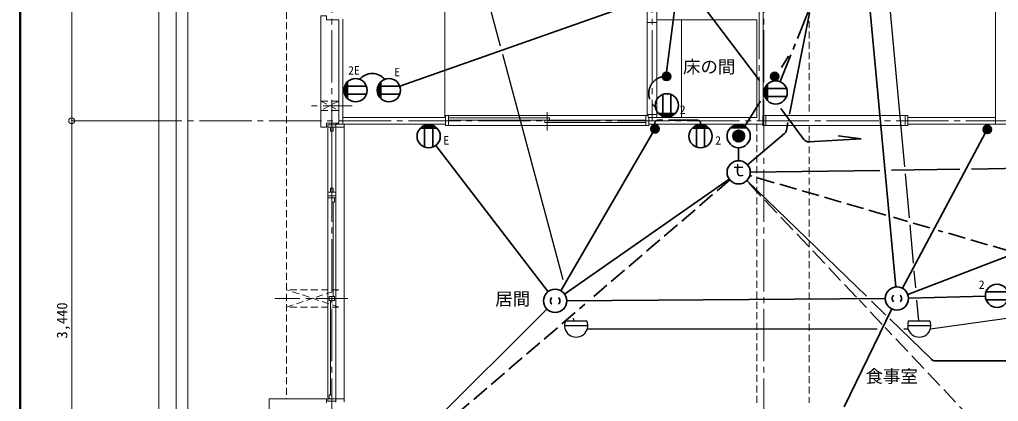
# Model space of a CAD drawing. Units: millimetres at full size, sheet at 1:50; details may follow other scales. Extents: x -9674 to 9699, y -6794 to 6791.
# Drawn here: x -9674 to -1245, y -1984 to 1307 of the extents above; entities that cross this region are included whole.
import ezdxf
from ezdxf.enums import TextEntityAlignment as Align

# ---------------------------------------------------------------- set-up
doc = ezdxf.new("R2010")
doc.units = ezdxf.units.MM
doc.header["$LTSCALE"] = 50
doc.header["$PDMODE"] = 32
doc.header["$PDSIZE"] = 50
for name, pattern in [('CHAIN1', [8, 5, -1, 1, -1]), ('CHAIN2', [12, 9, -1, 1, -1]), ('DASHED1', [1.8, 1.2, -0.6]), ('DASHED3', [4, 3, -1])]:
    doc.linetypes.add(name, pattern=pattern)
for name, color, linetype, lineweight in [('0-0_図面枠', 7, 'Continuous', 9), ('1-0_芯', 134, 'CHAIN2', 9), ('1-1_躯体', 134, 'Continuous', 9), ('1-2_間仕切', 134, 'Continuous', 9), ('1-3_建具', 134, 'Continuous', 9), ('1-4_仕上げ', 134, 'Continuous', 9), ('1-6_ﾊﾞﾙｺﾆｰ・階段', 134, 'Continuous', 9), ('1-7_その他', 134, 'DASHED1', 9), ('1-8_ハッチ', 134, 'Continuous', 9), ('1-B_寸法', 134, 'Continuous', 9), ('1-C_梁', 134, 'DASHED1', 9), ('2-0_芯', 2, 'Continuous', 35), ('2-E', 2, 'Continuous', 35), ('3-3', 1, 'Continuous', 25), ('3-E', 3, 'Continuous', 35)]:
    doc.layers.add(name, color=color, linetype=linetype, lineweight=lineweight)
doc.layers.add('1-A_文字', color=134, linetype='Continuous')
doc.styles.add('ＭＳ ゴシック', font='')
doc.styles.get('ＭＳ ゴシック').set_extended_font_data('MS Gothic')

msp = doc.modelspace()

# ---------------------------------------------------------------- linework, layer by layer
at = {"layer": '0-0_図面枠'}
for p, q in [((-9673.92, 6791.43), (-9673.92, -6793.93)), ((-9672.16, 6789.66), (-9672.16, -6792.16)), ((-9670.4, 6787.9), (-9670.4, -6790.4)), ((-9668.64, -6788.64), (-9668.64, 6786.14)), ((-9666.87, 6784.38), (-9666.87, -6786.88)), ((-9665.11, 6782.61), (-9665.11, -6785.11)), ((-9663.35, 6780.85), (-9663.35, -6783.35))]:
    msp.add_line(p, q, dxfattribs=at)
at = {"layer": '1-0_芯'}
for p, q in [((-6985.35, 5414.44), (-6985.35, -4005.56)), ((-4225.35, 5414.44), (-4225.35, 434.44)), ((-3265.35, 5414.44), (-3265.35, -4005.56)), ((-3304.35, 4414.44), (-3304.35, 434.44)), ((-8725.35, 434.44), (-1125.35, 434.44))]:
    msp.add_line(p, q, dxfattribs=at)
at = {"layer": '1-1_躯体'}
for p, q in [((-7030.35, 1304.44), (-7030.35, 1339.44)), ((-6925.35, 1304.44), (-7030.35, 1304.44)), ((-6925.35, 1304.44), (-6925.35, 414.44)), ((-7030.35, 379.44), (-7080.35, 379.44)), ((-7030.35, 414.44), (-7030.35, 379.44)), ((-6925.35, 414.44), (-7030.35, 414.44)), ((-7030.35, -1995.56), (-7030.35, -1960.56))]:
    msp.add_line(p, q, dxfattribs=at)
for points in [[(-7030.35, 1339.44), (-7080.35, 1339.44), (-7080.35, 379.44)], [(-7030.35, -1960.56), (-7525.35, -1960.56), (-7525.35, -3115.56)]]:
    msp.add_lwpolyline(points, dxfattribs=at)
at = {"layer": '1-2_間仕切'}
for p, q in [((-4185.35, 1304.44), (-3325.35, 1304.44)), ((-3325.35, 1304.44), (-3325.35, 464.44)), ((-6890.35, 464.44), (-6005.35, 464.44)), ((-4260.35, 464.44), (-3325.35, 464.44)), ((-2024.35, 464.44), (-1270.35, 464.44)), ((-6890.35, 404.44), (-6005.35, 404.44)), ((-4255.35, 404.44), (-3274.35, 404.44)), ((-1270.35, 404.44), (-2024.35, 404.44))]:
    msp.add_line(p, q, dxfattribs=at)
at = {"layer": '1-3_建具'}
for p, q in [((-3270.35, 3454.44), (-3270.35, 479.44)), ((-4185.35, 1386.94), (-4185.35, 1281.94)), ((-4185.35, 1281.94), (-4185.35, 489.44)), ((-5130.35, 350.27), (-5130.35, 510.27)), ((-6005.35, 479.44), (-6005.35, 394.44)), ((-5980.35, 479.44), (-4280.35, 479.44)), ((-5110.35, 460.27), (-5980.35, 460.27)), ((-5980.35, 440.27), (-5110.35, 440.27)), ((-5150.35, 420.27), (-5150.35, 440.27)), ((-5150.35, 440.27), (-4280.35, 440.27)), ((-5110.35, 440.27), (-5110.35, 460.27)), ((-4280.35, 479.44), (-4260.35, 479.44)), ((-4280.35, 479.44), (-4280.35, 394.44)), ((-4270.35, 489.44), (-4270.35, 479.44)), ((-4260.35, 479.44), (-4260.35, 464.44)), ((-4255.35, 464.44), (-4255.35, 394.44)), ((-4185.35, 489.44), (-4185.35, 464.44)), ((-3274.35, 479.44), (-3249.35, 479.44)), ((-3249.35, 479.44), (-3249.35, 394.44)), ((-2049.35, 479.44), (-3249.35, 479.44)), ((-2049.35, 479.44), (-2049.35, 394.44)), ((-2049.35, 479.44), (-2024.35, 479.44)), ((-2024.35, 479.44), (-2024.35, 394.44)), ((-7020.35, 399.44), (-7020.35, 364.44)), ((-7020.35, 399.44), (-6950.35, 399.44)), ((-6950.35, 379.44), (-7020.35, 379.44)), ((-7020.35, 364.44), (-7020.35, -165.56)), ((-6997.35, 344.44), (-6997.35, 379.44)), ((-6997.35, 344.44), (-6973.35, 344.44)), ((-6985.35, 344.44), (-6985.35, -145.56)), ((-6973.35, 344.44), (-6973.35, 379.44)), ((-6950.35, 404.44), (-6950.35, 379.44)), ((-6878.35, 404.44), (-6950.35, 404.44)), ((-6950.35, 364.44), (-6950.35, 399.44)), ((-6878.35, 379.44), (-6950.35, 379.44)), ((-6950.35, 364.44), (-6950.35, -165.56)), ((-6878.35, 404.44), (-6878.35, 379.44)), ((-6878.35, -1975.56), (-6878.35, 394.44)), ((-6005.35, 394.44), (-5980.35, 394.44)), ((-4280.35, 394.44), (-5980.35, 394.44)), ((-4280.35, 420.27), (-5150.35, 420.27)), ((-4280.35, 394.44), (-4255.35, 394.44)), ((-3249.35, 394.44), (-2049.35, 394.44)), ((-2024.35, 394.44), (-2049.35, 394.44)), ((-7020.35, -165.56), (-7020.35, -245.56)), ((-6973.35, -145.56), (-6997.35, -145.56)), ((-6997.35, -145.56), (-6997.35, -180.56)), ((-6973.35, -145.56), (-6973.35, -180.56)), ((-6950.35, -245.56), (-6950.35, -165.56)), ((-6950.35, -180.56), (-7020.35, -180.56)), ((-7020.35, -210.56), (-6950.35, -210.56)), ((-6950.35, -230.56), (-7020.35, -230.56)), ((-7020.35, -245.56), (-7020.35, -1945.56)), ((-6985.35, -265.56), (-6985.35, -230.56)), ((-6961.35, -265.56), (-6961.35, -230.56)), ((-6950.35, -245.56), (-6950.35, -1945.56)), ((-6961.35, -265.56), (-6985.35, -265.56)), ((-6973.35, -265.56), (-6973.35, -1078.06)), ((-7123.83, -1095.56), (-6846.87, -1095.56)), ((-7009.35, -1113.06), (-7009.35, -1078.06)), ((-6985.35, -1113.06), (-6985.35, -1078.06)), ((-6961.35, -1113.06), (-7009.35, -1113.06)), ((-6997.35, -1113.06), (-6997.35, -1925.56)), ((-7009.35, -1925.56), (-6985.35, -1925.56)), ((-7009.35, -1925.56), (-7009.35, -1960.56)), ((-6985.35, -1925.56), (-6985.35, -1960.56)), ((-7020.35, -1980.56), (-7020.35, -1945.56)), ((-6950.35, -1960.56), (-7020.35, -1960.56)), ((-7020.35, -1980.56), (-6950.35, -1980.56)), ((-6950.35, -1945.56), (-6950.35, -1980.56)), ((-6950.35, -1990.56), (-6950.35, -1960.56))]:
    msp.add_line(p, q, dxfattribs=at)
for points in [[(-4270.35, 1386.94), (-4270.35, 1281.94), (-4185.35, 1281.94)], [(-4270.35, 1281.94), (-4270.35, 489.44), (-4185.35, 489.44)], [(-6005.35, 479.44), (-5980.35, 479.44), (-5980.35, 394.44)], [(-3274.35, 479.44), (-3274.35, 394.44), (-3249.35, 394.44)], [(-6961.35, -1113.06), (-6961.35, -1078.06), (-7009.35, -1078.06)], [(-6878.35, -1990.56), (-6878.35, -1960.56), (-6950.35, -1960.56)]]:
    msp.add_lwpolyline(points, dxfattribs=at)
at = {"layer": '1-4_仕上げ'}
for p, q in [((-6012.85, 3999.44), (-6012.85, 464.44)), ((-3975.35, 1304.44), (-3975.35, 464.44))]:
    msp.add_line(p, q, dxfattribs=at)
at = {"layer": '1-6_ﾊﾞﾙｺﾆｰ・階段'}
msp.add_line((-8225.35, 3435.35), (-8225.35, -2615.56), dxfattribs=at)
for points in [[(-8475.35, 3364.44), (-8475.35, -3115.56), (-7525.35, -3115.56)], [(-8325.35, 3364.44), (-8325.35, -2965.56), (-7525.35, -2965.56)]]:
    msp.add_lwpolyline(points, dxfattribs=at)
at = {"layer": '1-7_その他'}
for p, q in [((-7080.35, 604.44), (-6925.35, 604.44)), ((-7080.35, 604.44), (-6925.35, 524.44)), ((-6925.35, 604.44), (-7080.35, 524.44)), ((-7080.35, 524.44), (-6925.35, 524.44)), ((-6925.35, -1020.56), (-7375.35, -1020.56)), ((-7375.35, -1170.56), (-6925.35, -1020.56)), ((-6925.35, -1170.56), (-7375.35, -1020.56)), ((-6925.35, -1170.56), (-7375.35, -1170.56))]:
    msp.add_line(p, q, dxfattribs=at)
at = {"layer": '1-7_その他', "linetype": 'CHAIN1'}
for p, q in [((-6810.35, 564.44), (-7180.35, 564.44)), ((-6860.35, -1095.56), (-7475.35, -1095.56))]:
    msp.add_line(p, q, dxfattribs=at)
at = {"layer": '1-8_ハッチ'}
for p, q in [((-1270.35, 404.44), (-1270.35, 4304.44)), ((-6890.35, 1309.44), (-6890.35, 404.44)), ((1814.65, 404.44), (-1270.35, 404.44))]:
    msp.add_line(p, q, dxfattribs=at)
at = {"layer": '1-B_寸法'}
for p, q in [((-9225.35, 4414.44), (-9225.35, 434.44)), ((-9225.35, 434.44), (-9225.35, -3005.56)), ((-9225.35, 434.44), (-8725.35, 434.44))]:
    msp.add_line(p, q, dxfattribs=at)
msp.add_point((-9225.35, 434.44), dxfattribs=at)
at = {"layer": '1-C_梁'}
for p, q in [((-2875.35, 3454.44), (-2875.35, 479.44)), ((-7375.35, 3354.44), (-7375.35, -1960.56)), ((-3325.35, -1995.56), (-3325.35, 404.44)), ((-2875.35, 394.44), (-2875.35, -1995.56))]:
    msp.add_line(p, q, dxfattribs=at)
at = {"layer": '2-0_芯', "linetype": 'CHAIN1'}
for p, q in [((-3125.74, 771.91), (-2486.13, 2357.74)), ((-3834.67, 438.87), (-4178.5, 438.87)), ((-4203.5, 413.87), (-4203.5, 401.53)), ((-3809.67, 413.87), (-3809.67, 401.78))]:
    msp.add_line(p, q, dxfattribs=at)
at = {"layer": '2-0_芯'}
for p, q in [((-2439.48, 2350.91), (-2128.67, -996.93)), ((-6399.37, 731.71), (-4119.9, 1537.19)), ((-3919.9, 1600.69), (-3301.99, 780.92)), ((-4102.45, 852.96), (-4019.9, 1500.69)), ((-3043.17, 492.24), (-2871.41, 1362.63)), ((-4121.65, 786.5), (-4121.65, 847.41)), ((-4112.05, 782.25), (-4112.05, 851.66)), ((-4102.45, 780.95), (-4102.45, 852.96)), ((-4092.84, 782.25), (-4092.84, 851.66)), ((-4083.24, 786.5), (-4083.24, 847.41)), ((-3193.23, 845.05), (-3150.02, 845.05)), ((-6860.13, 759.69), (-6860.13, 637.07)), ((-6854.13, 766.72), (-6854.13, 630.04)), ((-6851.12, 769.8), (-6851.12, 626.97)), ((-6572.69, 759.69), (-6572.69, 637.07)), ((-6566.69, 766.72), (-6566.69, 630.04)), ((-6563.69, 769.8), (-6563.69, 626.97)), ((-4131.25, 795.35), (-4131.25, 838.56)), ((-4073.64, 795.35), (-4073.64, 838.56)), ((-3207.63, 816.25), (-3135.62, 816.25)), ((-3206.33, 825.85), (-3136.92, 825.85)), ((-3206.33, 806.65), (-3136.92, 806.65)), ((-3202.09, 835.45), (-3141.17, 835.45)), ((-3202.09, 797.05), (-3141.17, 797.05)), ((-3193.23, 787.44), (-3150.02, 787.44)), ((-6878.13, 722.7), (-6878.13, 674.06)), ((-6874.81, 733.38), (-6687.41, 733.38)), ((-6872.13, 739.85), (-6872.13, 656.92)), ((-6866.13, 751.06), (-6866.13, 645.7)), ((-6590.69, 722.7), (-6590.69, 674.06)), ((-6587.37, 733.38), (-6399.98, 733.38)), ((-6584.69, 739.85), (-6584.69, 656.92)), ((-6578.69, 751.06), (-6578.69, 645.7)), ((-3260.17, 703.48), (-3260.17, 654.83)), ((-3069.46, 714.16), (-3256.85, 714.16)), ((-3254.17, 720.62), (-3254.17, 637.69)), ((-3248.17, 731.83), (-3248.17, 626.48)), ((-3242.17, 740.46), (-3242.17, 617.85)), ((-3236.17, 747.5), (-3236.17, 610.81)), ((-3233.17, 750.57), (-3233.17, 607.74)), ((-6874.81, 663.38), (-6687.41, 663.38)), ((-6587.37, 663.38), (-6399.98, 663.38)), ((-4135.33, 474.17), (-4135.33, 661.57)), ((-4065.33, 474.17), (-4065.33, 661.57)), ((-3069.46, 644.16), (-3256.85, 644.16)), ((-2919.6, 273.63), (-3120.17, 539.71)), ((-4028.92, 497.86), (-4171.75, 497.86)), ((-4031.99, 494.85), (-4168.67, 494.85)), ((-4039.02, 488.85), (-4161.64, 488.85)), ((-4047.65, 482.85), (-4153.01, 482.85)), ((-4058.87, 476.85), (-4141.8, 476.85)), ((-4076.01, 470.85), (-4124.65, 470.85)), ((-6079.81, 371.77), (-6222.63, 371.77)), ((-6082.88, 374.77), (-6219.56, 374.77)), ((-6089.91, 380.77), (-6212.53, 380.77)), ((-6098.54, 386.77), (-6203.9, 386.77)), ((-6109.76, 392.77), (-6192.68, 392.77)), ((-6186.22, 395.45), (-6186.22, 208.06)), ((-6126.9, 398.77), (-6175.54, 398.77)), ((-6116.22, 395.45), (-6116.22, 208.06)), ((-4232.3, 343.92), (-4232.3, 387.12)), ((-4222.7, 335.06), (-4222.7, 395.98)), ((-4213.1, 330.82), (-4213.1, 400.22)), ((-4203.5, 329.51), (-4203.5, 401.53)), ((-4193.9, 330.82), (-4193.9, 400.22)), ((-4184.29, 335.06), (-4184.29, 395.98)), ((-4174.69, 343.92), (-4174.69, 387.12)), ((-3738.26, 371.77), (-3881.09, 371.77)), ((-3741.33, 374.77), (-3878.02, 374.77)), ((-3748.36, 380.77), (-3870.98, 380.77)), ((-3756.99, 386.77), (-3862.35, 386.77)), ((-3768.21, 392.77), (-3851.14, 392.77)), ((-3844.67, 395.45), (-3844.67, 208.06)), ((-3785.35, 398.77), (-3833.99, 398.77)), ((-3774.67, 395.45), (-3774.67, 208.06)), ((-3070.64, 353.08), (-3057.6, 419.15)), ((-1370.12, 339.03), (-1370.12, 382.24)), ((-1360.52, 330.17), (-1360.52, 391.09)), ((-1350.92, 325.93), (-1350.92, 395.34)), ((-1341.32, 324.63), (-1341.32, 396.64)), ((-1331.71, 325.93), (-1331.71, 395.34)), ((-1322.11, 330.17), (-1322.11, 391.09)), ((-1312.51, 339.03), (-1312.51, 382.24)), ((-5012, -1030.98), (-4221.54, 334.36)), ((-3087.38, 324.61), (-3405.66, 55.04)), ((-2876.76, 253.81), (-2425.69, 280.13)), ((-2624.74, 305.81), (-2425.69, 280.13)), ((-1358.23, 328.95), (-2072.32, -1008.29)), ((-6090.33, 222.41), (-5122.98, -1038.19)), ((-3563.85, -67), (-4980.23, -1060.11)), ((-2026.05, -1060.72), (-925.6, -639.02)), ((-2019.47, -1093.8), (-1357.28, -1075.9)), ((-1350.99, -1038.2), (-1163.6, -1038.2)), ((-2219.42, -1097.21), (-4962.11, -1116.8)), ((-1350.99, -1108.2), (-1163.6, -1108.2)), ((-6422.7, -2473.47), (-5132.93, -1188.1)), ((-2573.6, -2028.81), (-2163.22, -1186.39))]:
    msp.add_line(p, q, dxfattribs=at)
for centre, radius in [((-4102.45, 816.96), 36.01), ((-3171.63, 816.25), 36.01), ((-6781.11, 698.38), 100.02), ((-6493.67, 698.38), 100.02), ((-3163.16, 679.16), 100.02), ((-4100.33, 567.87), 100.02), ((-6151.22, 301.76), 100.02), ((-4203.5, 365.52), 36.01), ((-3809.67, 301.76), 100.02), ((-1341.32, 360.63), 36.01), ((-2119.43, -1096.5), 100), ((-1257.29, -1073.2), 100.02), ((-5062.1, -1117.52), 100)]:
    msp.add_circle(centre, radius, dxfattribs=at)
for centre, radius, start, end in [((-6637.39, 698.38), 143.72, 40.72684, 139.27316), ((-3119.69, 362.76), 50, 310.26241, 348.83658), ((-2879.67, 303.72), 50, 217.00792, 273.33973), ((-5062.02, -1117.52), 40.08, 134.60828, 225.39175), ((-5062.18, -1117.52), 40.08, 314.60828, 45.39175), ((-2119.35, -1096.5), 40.08, 134.60828, 225.39175), ((-2119.51, -1096.5), 40.08, 314.60828, 45.39175)]:
    msp.add_arc(centre, radius, start, end, dxfattribs=at)
at = {"layer": '2-0_芯', "linetype": 'CHAIN1'}
for centre, radius, start, end in [((-4108.31, 669.24), 148.11, 101.70097, 232.18757), ((-4178.5, 413.87), 25, 90, 180), ((-3834.67, 413.87), 25, 0, 90)]:
    msp.add_arc(centre, radius, start, end, dxfattribs=at)
at = {"layer": '2-E', "color": 3}
for p, q in [((-3112.62, 894.7), (-3052.65, 990.75)), ((-3429.09, 387.74), (-3294.66, 603.07))]:
    msp.add_line(p, q, dxfattribs=at)
at = {"layer": '3-3'}
for p, q in [((-5820.62, 2144.81), (-5535.25, 1080.48)), ((-2229.83, 1948.81), (-2054.94, 39.4)), ((-5516.07, 1008.92), (-4995.78, -931.57)), ((-2049.41, -21), (-2014.46, -402.6)), ((-2009.03, -461.86), (-1978.86, -791.28)), ((-1972.65, -859.07), (-1959.24, -1005.39)), ((-1949.59, -1110.83), (-1933.24, -1289.34)), ((-1831.4, -1359.36), (-323.33, -1144.46)), ((-4981.1, -1329.35), (-4781.06, -1329.35)), ((-4972.76, -1289.34), (-4789.39, -1289.34)), ((-4905.89, -1266.82), (-4899.85, -1289.34)), ((-2026.84, -1329.35), (-1826.8, -1329.35)), ((-2018.51, -1289.34), (-1835.14, -1289.34)), ((-4785.66, -1359.36), (-2290.5, -1359.36)), ((-2060.76, -1359.36), (-2022.24, -1359.36))]:
    msp.add_line(p, q, dxfattribs=at)
for centre in [(-4881.08, -1329.34), (-1926.82, -1329.34)]:
    msp.add_arc(centre, 100.03, 156.4305, 23.56947, dxfattribs=at)
at = {"layer": '3-E'}
for p, q in [((-3553.39, 373.02), (-3410.56, 373.02)), ((-3546.96, 379.02), (-3416.98, 379.02)), ((-3539.21, 385.02), (-3424.73, 385.02)), ((-3529.47, 391.02), (-3434.47, 391.02)), ((-3516.97, 267.31), (-3516.97, 338.73)), ((-3516.09, 397.02), (-3447.85, 397.02)), ((-3511.97, 263.02), (-3511.97, 343.02)), ((-3506.97, 259.72), (-3506.97, 346.32)), ((-3501.97, 257.19), (-3501.97, 348.85)), ((-3496.97, 255.32), (-3496.97, 350.72)), ((-3491.97, 254.03), (-3491.97, 352.01)), ((-3486.97, 253.27), (-3486.97, 352.77)), ((-3481.97, 253.02), (-3481.97, 353.02)), ((-3476.97, 253.27), (-3476.97, 352.77)), ((-3471.97, 254.03), (-3471.97, 352.01)), ((-3466.97, 255.32), (-3466.97, 350.72)), ((-3461.97, 257.19), (-3461.97, 348.85)), ((-3456.97, 259.72), (-3456.97, 346.32)), ((-3451.97, 263.02), (-3451.97, 343.02)), ((-3446.97, 267.31), (-3446.97, 338.73)), ((-3526.97, 281.23), (-3526.97, 324.82)), ((-3521.97, 273.02), (-3521.97, 333.02)), ((-3441.97, 273.02), (-3441.97, 333.02)), ((-3436.97, 281.23), (-3436.97, 324.82)), ((-3481.97, 90.41), (-3481.97, 203.02)), ((-3381.98, -8.16), (-2267.63, 7.71)), ((-2164.8, 9.17), (-1576.17, 17.55)), ((-1476.67, 18.97), (674.26, 49.6)), ((-2382.17, -1077.17), (-3410.22, -79.24)), ((-2213.61, -1240.79), (-2338.61, -1119.46)), ((-1822.36, -1620.59), (-2181.31, -1272.15)), ((-1787.53, -1634.71), (-588.35, -1634.71))]:
    msp.add_line(p, q, dxfattribs=at)
at = {"layer": '3-E', "linetype": 'DASHED3'}
for p, q in [((-4730.35, -1080.74), (-3557.86, -74.71)), ((-2466.32, -1086.29), (-3413.35, -82.33)), ((-2215.55, -377.91), (-3385.95, -37.52)), ((-1835.97, -488.3), (-2149.35, -397.16)), ((-1147.19, -688.63), (-1762.69, -509.62)), ((-6370.58, -2488.1), (-4805.77, -1145.45)), ((-2245.24, -1320.67), (-2442.46, -1111.59)), ((-1476.07, -2136.08), (-2221.37, -1345.97))]:
    msp.add_line(p, q, dxfattribs=at)
at = {"layer": '3-E'}
for centre, radius in [((-3481.97, 303.02), 100), ((-3481.97, 303.02), 50), ((-3481.97, -9.59), 100)]:
    msp.add_circle(centre, radius, dxfattribs=at)
msp.add_arc((-1787.53, -1584.71), 50, 225.85164, 270, dxfattribs=at)

# ---------------------------------------------------------------- texts
at = {"layer": '1-A_文字', "style": 'ＭＳ ゴシック'}
for s, p in [('床の間', (-3960.82, 812.32)), ('居間', (-5578.24, -1188.08)), ('食事室', (-2389.3, -1854.4))]:
    msp.add_text(s, height=110, dxfattribs=at).set_placement(p, align=Align.BOTTOM_LEFT)
at = {"layer": '1-B_寸法', "style": 'ＭＳ ゴシック'}
msp.add_text('3,440', height=91.64, rotation=90, dxfattribs=at).set_placement((-9235.35, -1441.81), align=Align.BOTTOM_LEFT)
at = {"layer": '2-0_芯', "color": 7, "style": 'ＭＳ ゴシック'}
for s, p in [('2E', (-6844.41, 810.88)), ('E', (-6446.96, 795.67)), ('2', (-3989.13, 472.46)), ('E', (-6024.81, 207.01)), ('2', (-3683.26, 207.01)), ('2', (-1414.13, -1035.45))]:
    msp.add_text(s, height=73.31, dxfattribs=at).set_placement(p, align=Align.BOTTOM_LEFT)
at = {"layer": '2-E', "color": 7, "style": 'ＭＳ ゴシック'}
msp.add_text('ｔ', height=110, dxfattribs=at).set_placement((-3556.97, -75.52), align=Align.BOTTOM_LEFT)

doc.saveas('drawing.dxf')
